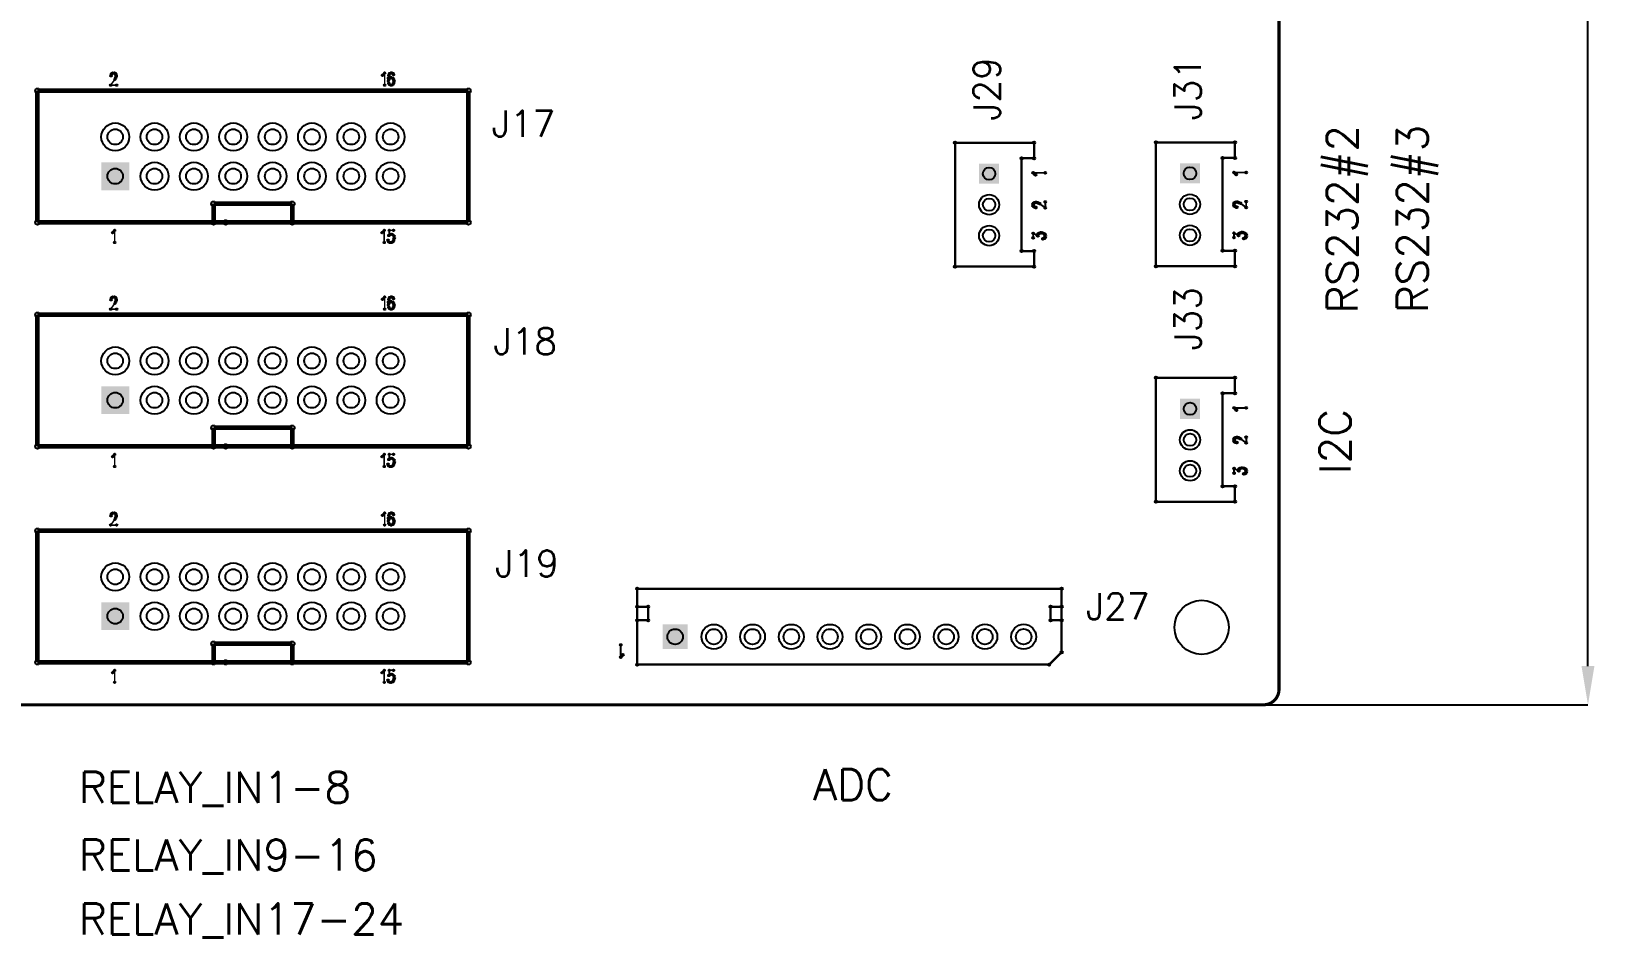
# Model space of a CAD drawing. Header units: millimetres. Extents: x 11 to 248, y 11 to 202.
# Drawn here: x 146 to 248.2, y 11 to 69.5 of the extents above; entities that cross this region are included whole.
import ezdxf

# ---------------------------------------------------------------- set-up
doc = ezdxf.new("R2010")
doc.units = ezdxf.units.MM
doc.layers.add('01_ASYC_GBR', color=7, linetype='Continuous')
doc.layers.add('12_DRL_GB', color=13, linetype='Continuous')
doc.layers.add('DIMENSION', color=3, linetype='Continuous', lineweight=25)
doc.styles.get("Standard").update_dxf_attribs({"font": 'txt.shx'})
doc.dimstyles.get("Standard").update_dxf_attribs({"dimscale": 100, "dimtxt": 2.5, "dimasz": 2.5, "dimexe": 0, "dimexo": 0.5, "dimgap": 1, "dimtad": 0, "dimtoh": 1, "dimdec": 4, "dimzin": 0, "dimdsep": 46, "dimtxsty": 'Standard', "dimcen": 2.5, "dimadec": 0, "dimazin": 0, "dimtfac": 1, "dimtdec": 4, "dimtofl": 0, "dimtmove": 0, "dimatfit": 3, "dimfxl": 1, "dimtolj": 1, "dimtzin": 0, "dimarcsym": 0})

# ---------------------------------------------------------------- blocks, each defined once
blk = doc.blocks.new('SQUARE_34')
blk.add_solid([(0.9, 0.9), (0.9, -0.9), (-0.9, 0.9), (-0.9, -0.9)])
blk = doc.blocks.new('ROUND_35')
blk.add_circle((0, 0), 0.9)
blk = doc.blocks.new('ROUND_11')
blk.add_circle((0, 0), 0.15)
blk = doc.blocks.new('ROUND_13')
blk.add_circle((0, 0), 0.05)
blk = doc.blocks.new('ROUND_167')
blk.add_circle((0, 0), 0.5)
blk = doc.blocks.new('ROUND_38')
blk.add_circle((0, 0), 0.8)
blk = doc.blocks.new('SQUARE_40')
blk.add_solid([(0.8, 0.8), (0.8, -0.8), (-0.8, 0.8), (-0.8, -0.8)])
blk = doc.blocks.new('ROUND_36')
blk.add_circle((0, 0), 0.06)
blk = doc.blocks.new('ROUND_37')
blk.add_circle((0, 0), 0.075)
blk = doc.blocks.new('ROUND_25')
blk.add_circle((0, 0), 0.65)
blk = doc.blocks.new('SQUARE_41')
blk.add_solid([(0.65, 0.65), (0.65, -0.65), (-0.65, 0.65), (-0.65, -0.65)])
blk = doc.blocks.new('ROUND_166')
blk.add_circle((0, 0), 0.4)
blk = doc.blocks.new('ROUND_61')
blk.add_circle((0, 0), 1.75)
blk = doc.blocks.new('ROUND_173')
blk.add_circle((0, 0), 1.75)
blk = doc.blocks.new('*D58')
at = {"layer": 'Defpoints', "color": 0}
for p in [(225.189847, 175.998543), (225.189847, 25.998543), (246.512145, 25.998543)]:
    blk.add_point(p, dxfattribs=at)
at = {"layer": 'DIMENSION', "color": 0, "lineweight": -2}
for p, q in [((225.689847, 175.998543), (246.512145, 175.998543)), ((246.512145, 173.498543), (246.512145, 109.29021)), ((246.512145, 28.498543), (246.512145, 92.706876)), ((225.689847, 25.998543), (246.512145, 25.998543))]:
    blk.add_line(p, q, dxfattribs=at)
at = {"layer": 'DIMENSION', "color": 0}
for points in [[(246.928812, 173.498543), (246.095478, 173.498543), (246.512145, 175.998543)], [(246.095478, 28.498543), (246.928812, 28.498543), (246.512145, 25.998543)]]:
    blk.add_solid(points, dxfattribs=at)
at = {"layer": 'DIMENSION', "color": 0, "insert": (246.512145, 100.998543), "char_height": 2.5, "attachment_point": 5, "rotation": 90}
blk.add_mtext('\\A1;150.0000', dxfattribs=at)

msp = doc.modelspace()

# ---------------------------------------------------------------- linework, layer by layer
at = {"layer": '01_ASYC_GBR'}
for points, const_width in [([(226.565847, 26.998543), (226.565847, 174.998543)], 0.2), ([(151.406415, 66.384952), (151.133695, 66.009952)], 0.1), ([(151.160965, 66.647452), (151.188235, 66.722452)], 0.1), ([(151.160965, 66.609952), (151.160965, 66.647452)], 0.1), ([(151.188235, 66.722452), (151.215505, 66.759952)], 0.1), ([(151.215505, 66.759952), (151.270055, 66.797452)], 0.1), ([(151.270055, 66.797452), (151.379145, 66.797452)], 0.1), ([(151.379145, 66.797452), (151.433695, 66.759952)], 0.1), ([(151.460965, 66.497452), (151.406415, 66.384952)], 0.1), ([(151.433695, 66.759952), (151.460965, 66.722452)], 0.1), ([(151.460965, 66.722452), (151.488235, 66.647452)], 0.1), ([(151.488235, 66.572452), (151.460965, 66.497452)], 0.1), ([(151.488235, 66.647452), (151.488235, 66.572452)], 0.1), ([(168.686415, 66.647452), (168.740965, 66.684952)], 0.1), ([(168.740965, 66.684952), (168.822785, 66.797452)], 0.1), ([(168.822785, 66.797452), (168.822785, 66.009952)], 0.1), ([(169.095505, 66.647452), (169.068235, 66.459952)], 0.1), ([(169.068235, 66.459952), (169.068235, 66.272452)], 0.1), ([(169.095505, 66.384952), (169.068235, 66.272452)], 0.1), ([(169.150055, 66.759952), (169.095505, 66.647452)], 0.1), ([(169.150055, 66.459952), (169.095505, 66.384952)], 0.1), ([(169.231875, 66.797452), (169.150055, 66.759952)], 0.1), ([(169.231875, 66.497452), (169.150055, 66.459952)], 0.1), ([(169.286415, 66.797452), (169.231875, 66.797452)], 0.1), ([(169.259145, 66.497452), (169.231875, 66.497452)], 0.1), ([(169.340965, 66.459952), (169.259145, 66.497452)], 0.1), ([(169.368235, 66.759952), (169.286415, 66.797452)], 0.1), ([(169.395505, 66.384952), (169.340965, 66.459952)], 0.1), ([(169.395505, 66.684952), (169.368235, 66.759952)], 0.1), ([(169.422785, 66.272452), (169.395505, 66.384952)], 0.1), ([(174.229145, 65.648702), (146.409145, 65.648702)], 0.3), ([(146.409145, 65.648702), (146.409145, 57.148702)], 0.3), ([(151.133695, 66.009952), (151.515505, 66.009952)], 0.1), ([(169.068235, 66.272452), (169.095505, 66.122452)], 0.1), ([(169.095505, 66.122452), (169.150055, 66.047452)], 0.1), ([(169.150055, 66.047452), (169.231875, 66.009952)], 0.1), ([(169.231875, 66.009952), (169.259145, 66.009952)], 0.1), ([(169.259145, 66.009952), (169.340965, 66.047452)], 0.1), ([(169.340965, 66.047452), (169.395505, 66.122452)], 0.1), ([(169.395505, 66.122452), (169.422785, 66.234952)], 0.1), ([(169.422785, 66.234952), (169.422785, 66.272452)], 0.1), ([(174.229145, 57.148702), (174.229145, 65.648702)], 0.3), ([(205.64802, 62.292581), (205.64802, 54.292581)], 0.15), ([(210.74802, 62.292581), (205.64802, 62.292581)], 0.15), ([(210.74802, 62.292581), (210.74802, 61.292581)], 0.15), ([(218.618455, 62.31461), (218.618455, 54.31461)], 0.15), ([(223.718455, 62.31461), (218.618455, 62.31461)], 0.15), ([(223.718455, 62.31461), (223.718455, 61.31461)], 0.15), ([(209.94802, 61.292581), (209.94802, 55.292581)], 0.15), ([(209.94802, 61.292581), (210.74802, 61.292581)], 0.15), ([(222.918455, 61.31461), (222.918455, 55.31461)], 0.15), ([(222.918455, 61.31461), (223.718455, 61.31461)], 0.15), ([(210.80177, 60.264401), (210.68927, 60.346221)], 0.12), ([(210.68927, 60.346221), (211.47677, 60.346221)], 0.12), ([(210.83927, 60.209851), (210.80177, 60.264401)], 0.12), ([(223.772205, 60.28643), (223.659705, 60.36825)], 0.12), ([(223.659705, 60.36825), (224.447205, 60.36825)], 0.12), ([(223.809705, 60.23188), (223.772205, 60.28643)], 0.12), ([(162.859145, 58.348702), (157.779145, 58.348702)], 0.3), ([(157.779145, 58.348702), (157.779145, 57.148702)], 0.3), ([(162.859145, 57.148702), (162.859145, 58.348702)], 0.3), ([(210.68927, 58.332581), (210.72677, 58.387131)], 0.12), ([(210.68927, 58.223491), (210.68927, 58.332581)], 0.12), ([(210.72677, 58.168941), (210.68927, 58.223491)], 0.12), ([(210.72677, 58.387131), (210.76427, 58.414401)], 0.12), ([(210.76427, 58.141671), (210.72677, 58.168941)], 0.12), ([(210.76427, 58.414401), (210.83927, 58.441671)], 0.12), ([(210.83927, 58.441671), (210.91427, 58.441671)], 0.12), ([(210.91427, 58.441671), (210.98927, 58.414401)], 0.12), ([(210.98927, 58.414401), (211.10177, 58.359851)], 0.12), ([(211.10177, 58.359851), (211.47677, 58.087131)], 0.12), ([(211.47677, 58.087131), (211.47677, 58.468941)], 0.12), ([(223.659705, 58.35461), (223.697205, 58.40916)], 0.12), ([(223.659705, 58.24552), (223.659705, 58.35461)], 0.12), ([(223.697205, 58.19097), (223.659705, 58.24552)], 0.12), ([(223.697205, 58.40916), (223.734705, 58.43643)], 0.12), ([(223.734705, 58.1637), (223.697205, 58.19097)], 0.12), ([(223.734705, 58.43643), (223.809705, 58.4637)], 0.12), ([(223.809705, 58.13643), (223.734705, 58.1637)], 0.12), ([(223.809705, 58.4637), (223.884705, 58.4637)], 0.12), ([(223.884705, 58.4637), (223.959705, 58.43643)], 0.12), ([(223.959705, 58.43643), (224.072205, 58.38188)], 0.12), ([(224.072205, 58.38188), (224.447205, 58.10916)], 0.12), ([(224.447205, 58.10916), (224.447205, 58.49097)], 0.12), ([(146.409145, 57.148702), (174.229145, 57.148702)], 0.3), ([(157.779145, 57.148702), (158.559145, 57.148702)], 0.3), ([(210.83927, 58.114401), (210.76427, 58.141671)], 0.12), ([(210.87677, 58.114401), (210.83927, 58.114401)], 0.12), ([(223.847205, 58.13643), (223.809705, 58.13643)], 0.12), ([(151.256415, 56.487452), (151.310965, 56.524952)], 0.1), ([(151.310965, 56.524952), (151.392785, 56.637452)], 0.1), ([(151.392785, 56.637452), (151.392785, 55.849952)], 0.1), ([(168.659145, 56.487452), (168.713695, 56.524952)], 0.1), ([(168.713695, 56.524952), (168.795505, 56.637452)], 0.1), ([(168.795505, 56.637452), (168.795505, 55.849952)], 0.1), ([(169.122785, 56.637452), (169.095505, 56.299952)], 0.1), ([(169.095505, 56.299952), (169.122785, 56.337452)], 0.1), ([(169.395505, 56.637452), (169.122785, 56.637452)], 0.1), ([(169.122785, 56.337452), (169.204595, 56.374952)], 0.1), ([(169.204595, 56.374952), (169.286415, 56.374952)], 0.1), ([(169.286415, 56.374952), (169.368235, 56.337452)], 0.1), ([(169.368235, 56.337452), (169.422785, 56.262452)], 0.1), ([(169.422785, 56.262452), (169.450055, 56.149952)], 0.1), ([(169.450055, 56.149952), (169.422785, 56.074952)], 0.1), ([(210.68927, 56.141671), (210.68927, 56.441671)], 0.12), ([(210.68927, 56.441671), (210.98927, 56.278031)], 0.12), ([(210.98927, 56.359851), (211.02677, 56.414401)], 0.12), ([(210.98927, 56.278031), (210.98927, 56.359851)], 0.12), ([(211.02677, 56.414401), (211.06427, 56.441671)], 0.12), ([(211.06427, 56.441671), (211.17677, 56.468941)], 0.12), ([(211.17677, 56.468941), (211.25177, 56.468941)], 0.12), ([(211.25177, 56.468941), (211.36427, 56.441671)], 0.12), ([(211.40177, 56.114401), (211.32677, 56.087131)], 0.12), ([(211.36427, 56.441671), (211.43927, 56.387131)], 0.12), ([(211.43927, 56.141671), (211.40177, 56.114401)], 0.12), ([(211.43927, 56.387131), (211.47677, 56.305311)], 0.12), ([(211.47677, 56.223491), (211.43927, 56.141671)], 0.12), ([(211.47677, 56.305311), (211.47677, 56.223491)], 0.12), ([(223.659705, 56.1637), (223.659705, 56.4637)], 0.12), ([(223.659705, 56.4637), (223.959705, 56.30006)], 0.12), ([(223.959705, 56.38188), (223.997205, 56.43643)], 0.12), ([(223.959705, 56.30006), (223.959705, 56.38188)], 0.12), ([(223.997205, 56.43643), (224.034705, 56.4637)], 0.12), ([(224.034705, 56.4637), (224.147205, 56.49097)], 0.12), ([(224.147205, 56.49097), (224.222205, 56.49097)], 0.12), ([(224.222205, 56.49097), (224.334705, 56.4637)], 0.12), ([(224.372205, 56.13643), (224.297205, 56.10916)], 0.12), ([(224.334705, 56.4637), (224.409705, 56.40916)], 0.12), ([(224.409705, 56.1637), (224.372205, 56.13643)], 0.12), ([(224.409705, 56.40916), (224.447205, 56.32734)], 0.12), ([(224.447205, 56.24552), (224.409705, 56.1637)], 0.12), ([(224.447205, 56.32734), (224.447205, 56.24552)], 0.12), ([(169.068235, 55.924952), (169.040965, 55.999952)], 0.1), ([(169.095505, 55.887452), (169.068235, 55.924952)], 0.1), ([(169.177325, 55.849952), (169.095505, 55.887452)], 0.1), ([(169.259145, 55.849952), (169.177325, 55.849952)], 0.1), ([(169.340965, 55.887452), (169.259145, 55.849952)], 0.1), ([(169.395505, 55.962452), (169.340965, 55.887452)], 0.1), ([(169.422785, 56.074952), (169.395505, 55.962452)], 0.1), ([(210.74802, 55.292581), (209.94802, 55.292581)], 0.15), ([(210.74802, 55.292581), (210.74802, 54.292581)], 0.15), ([(223.718455, 55.31461), (222.918455, 55.31461)], 0.15), ([(223.718455, 55.31461), (223.718455, 54.31461)], 0.15), ([(210.74802, 54.292581), (205.64802, 54.292581)], 0.15), ([(223.718455, 54.31461), (218.618455, 54.31461)], 0.15), ([(151.160965, 52.184843), (151.188235, 52.259843)], 0.1), ([(151.160965, 52.147343), (151.160965, 52.184843)], 0.1), ([(151.188235, 52.259843), (151.215505, 52.297343)], 0.1), ([(151.215505, 52.297343), (151.270055, 52.334843)], 0.1), ([(151.270055, 52.334843), (151.379145, 52.334843)], 0.1), ([(151.379145, 52.334843), (151.433695, 52.297343)], 0.1), ([(151.460965, 52.034843), (151.406415, 51.922343)], 0.1), ([(151.433695, 52.297343), (151.460965, 52.259843)], 0.1), ([(151.460965, 52.259843), (151.488235, 52.184843)], 0.1), ([(151.488235, 52.109843), (151.460965, 52.034843)], 0.1), ([(151.488235, 52.184843), (151.488235, 52.109843)], 0.1), ([(168.686415, 52.184843), (168.740965, 52.222343)], 0.1), ([(168.740965, 52.222343), (168.822785, 52.334843)], 0.1), ([(168.822785, 52.334843), (168.822785, 51.547343)], 0.1), ([(169.095505, 52.184843), (169.068235, 51.997343)], 0.1), ([(169.150055, 52.297343), (169.095505, 52.184843)], 0.1), ([(169.231875, 52.334843), (169.150055, 52.297343)], 0.1), ([(169.231875, 52.034843), (169.150055, 51.997343)], 0.1), ([(169.286415, 52.334843), (169.231875, 52.334843)], 0.1), ([(169.259145, 52.034843), (169.231875, 52.034843)], 0.1), ([(169.340965, 51.997343), (169.259145, 52.034843)], 0.1), ([(169.368235, 52.297343), (169.286415, 52.334843)], 0.1), ([(169.395505, 52.222343), (169.368235, 52.297343)], 0.1), ([(174.229145, 51.186093), (146.409145, 51.186093)], 0.3), ([(146.409145, 51.186093), (146.409145, 42.686093)], 0.3), ([(151.406415, 51.922343), (151.133695, 51.547343)], 0.1), ([(151.133695, 51.547343), (151.515505, 51.547343)], 0.1), ([(169.068235, 51.997343), (169.068235, 51.809843)], 0.1), ([(169.095505, 51.922343), (169.068235, 51.809843)], 0.1), ([(169.068235, 51.809843), (169.095505, 51.659843)], 0.1), ([(169.150055, 51.997343), (169.095505, 51.922343)], 0.1), ([(169.095505, 51.659843), (169.150055, 51.584843)], 0.1), ([(169.150055, 51.584843), (169.231875, 51.547343)], 0.1), ([(169.231875, 51.547343), (169.259145, 51.547343)], 0.1), ([(169.259145, 51.547343), (169.340965, 51.584843)], 0.1), ([(169.395505, 51.922343), (169.340965, 51.997343)], 0.1), ([(169.340965, 51.584843), (169.395505, 51.659843)], 0.1), ([(169.422785, 51.809843), (169.395505, 51.922343)], 0.1), ([(169.395505, 51.659843), (169.422785, 51.772343)], 0.1), ([(169.422785, 51.772343), (169.422785, 51.809843)], 0.1), ([(174.229145, 42.686093), (174.229145, 51.186093)], 0.3), ([(218.621295, 47.112042), (218.621295, 39.112042)], 0.15), ([(223.721295, 47.112042), (218.621295, 47.112042)], 0.15), ([(223.721295, 47.112042), (223.721295, 46.112042)], 0.15), ([(222.921295, 46.112042), (222.921295, 40.112042)], 0.15), ([(222.921295, 46.112042), (223.721295, 46.112042)], 0.15), ([(223.775045, 45.083862), (223.662545, 45.165682)], 0.12), ([(223.662545, 45.165682), (224.450045, 45.165682)], 0.12), ([(223.812545, 45.029312), (223.775045, 45.083862)], 0.12), ([(162.859145, 43.886093), (157.779145, 43.886093)], 0.3), ([(157.779145, 43.886093), (157.779145, 42.686093)], 0.3), ([(162.859145, 42.686093), (162.859145, 43.886093)], 0.3), ([(223.662545, 43.152042), (223.700045, 43.206592)], 0.12), ([(223.662545, 43.042952), (223.662545, 43.152042)], 0.12), ([(223.700045, 42.988402), (223.662545, 43.042952)], 0.12), ([(223.700045, 43.206592), (223.737545, 43.233862)], 0.12), ([(223.737545, 42.961132), (223.700045, 42.988402)], 0.12), ([(223.737545, 43.233862), (223.812545, 43.261132)], 0.12), ([(223.812545, 42.933862), (223.737545, 42.961132)], 0.12), ([(223.812545, 43.261132), (223.887545, 43.261132)], 0.12), ([(223.850045, 42.933862), (223.812545, 42.933862)], 0.12), ([(223.887545, 43.261132), (223.962545, 43.233862)], 0.12), ([(223.962545, 43.233862), (224.075045, 43.179312)], 0.12), ([(224.075045, 43.179312), (224.450045, 42.906592)], 0.12), ([(224.450045, 42.906592), (224.450045, 43.288402)], 0.12), ([(146.409145, 42.686093), (174.229145, 42.686093)], 0.3), ([(151.256415, 42.024843), (151.310965, 42.062343)], 0.1), ([(151.310965, 42.062343), (151.392785, 42.174843)], 0.1), ([(151.392785, 42.174843), (151.392785, 41.387343)], 0.1), ([(157.779145, 42.686093), (158.559145, 42.686093)], 0.3), ([(168.659145, 42.024843), (168.713695, 42.062343)], 0.1), ([(168.713695, 42.062343), (168.795505, 42.174843)], 0.1), ([(168.795505, 42.174843), (168.795505, 41.387343)], 0.1), ([(169.122785, 42.174843), (169.095505, 41.837343)], 0.1), ([(169.095505, 41.837343), (169.122785, 41.874843)], 0.1), ([(169.395505, 42.174843), (169.122785, 42.174843)], 0.1), ([(169.122785, 41.874843), (169.204595, 41.912343)], 0.1), ([(169.204595, 41.912343), (169.286415, 41.912343)], 0.1), ([(169.286415, 41.912343), (169.368235, 41.874843)], 0.1), ([(169.368235, 41.874843), (169.422785, 41.799843)], 0.1), ([(169.068235, 41.462343), (169.040965, 41.537343)], 0.1), ([(169.095505, 41.424843), (169.068235, 41.462343)], 0.1), ([(169.177325, 41.387343), (169.095505, 41.424843)], 0.1), ([(169.259145, 41.387343), (169.177325, 41.387343)], 0.1), ([(169.340965, 41.424843), (169.259145, 41.387343)], 0.1), ([(169.395505, 41.499843), (169.340965, 41.424843)], 0.1), ([(169.422785, 41.612343), (169.395505, 41.499843)], 0.1), ([(169.422785, 41.799843), (169.450055, 41.687343)], 0.1), ([(169.450055, 41.687343), (169.422785, 41.612343)], 0.1), ([(223.662545, 40.961132), (223.662545, 41.261132)], 0.12), ([(223.662545, 41.261132), (223.962545, 41.097492)], 0.12), ([(223.962545, 41.179312), (224.000045, 41.233862)], 0.12), ([(223.962545, 41.097492), (223.962545, 41.179312)], 0.12), ([(224.000045, 41.233862), (224.037545, 41.261132)], 0.12), ([(224.037545, 41.261132), (224.150045, 41.288402)], 0.12), ([(224.150045, 41.288402), (224.225045, 41.288402)], 0.12), ([(224.225045, 41.288402), (224.337545, 41.261132)], 0.12), ([(224.375045, 40.933862), (224.300045, 40.906592)], 0.12), ([(224.337545, 41.261132), (224.412545, 41.206592)], 0.12), ([(224.412545, 40.961132), (224.375045, 40.933862)], 0.12), ([(224.412545, 41.206592), (224.450045, 41.124772)], 0.12), ([(224.450045, 41.042952), (224.412545, 40.961132)], 0.12), ([(224.450045, 41.124772), (224.450045, 41.042952)], 0.12), ([(223.721295, 40.112042), (222.921295, 40.112042)], 0.15), ([(223.721295, 40.112042), (223.721295, 39.112042)], 0.15), ([(223.721295, 39.112042), (218.621295, 39.112042)], 0.15), ([(151.406415, 37.976257), (151.133695, 37.601257)], 0.1), ([(151.160965, 38.238757), (151.188235, 38.313757)], 0.1), ([(151.160965, 38.201257), (151.160965, 38.238757)], 0.1), ([(151.188235, 38.313757), (151.215505, 38.351257)], 0.1), ([(151.215505, 38.351257), (151.270055, 38.388757)], 0.1), ([(151.270055, 38.388757), (151.379145, 38.388757)], 0.1), ([(151.379145, 38.388757), (151.433695, 38.351257)], 0.1), ([(151.460965, 38.088757), (151.406415, 37.976257)], 0.1), ([(151.433695, 38.351257), (151.460965, 38.313757)], 0.1), ([(151.460965, 38.313757), (151.488235, 38.238757)], 0.1), ([(151.488235, 38.163757), (151.460965, 38.088757)], 0.1), ([(151.488235, 38.238757), (151.488235, 38.163757)], 0.1), ([(168.686415, 38.238757), (168.740965, 38.276257)], 0.1), ([(168.740965, 38.276257), (168.822785, 38.388757)], 0.1), ([(168.822785, 38.388757), (168.822785, 37.601257)], 0.1), ([(169.095505, 38.238757), (169.068235, 38.051257)], 0.1), ([(169.068235, 38.051257), (169.068235, 37.863757)], 0.1), ([(169.095505, 37.976257), (169.068235, 37.863757)], 0.1), ([(169.068235, 37.863757), (169.095505, 37.713757)], 0.1), ([(169.150055, 38.351257), (169.095505, 38.238757)], 0.1), ([(169.150055, 38.051257), (169.095505, 37.976257)], 0.1), ([(169.231875, 38.388757), (169.150055, 38.351257)], 0.1), ([(169.231875, 38.088757), (169.150055, 38.051257)], 0.1), ([(169.286415, 38.388757), (169.231875, 38.388757)], 0.1), ([(169.259145, 38.088757), (169.231875, 38.088757)], 0.1), ([(169.340965, 38.051257), (169.259145, 38.088757)], 0.1), ([(169.368235, 38.351257), (169.286415, 38.388757)], 0.1), ([(169.395505, 37.976257), (169.340965, 38.051257)], 0.1), ([(169.395505, 38.276257), (169.368235, 38.351257)], 0.1), ([(169.422785, 37.863757), (169.395505, 37.976257)], 0.1), ([(169.395505, 37.713757), (169.422785, 37.826257)], 0.1), ([(169.422785, 37.826257), (169.422785, 37.863757)], 0.1), ([(174.229145, 37.240007), (146.409145, 37.240007)], 0.3), ([(146.409145, 37.240007), (146.409145, 28.740007)], 0.3), ([(151.133695, 37.601257), (151.515505, 37.601257)], 0.1), ([(169.095505, 37.713757), (169.150055, 37.638757)], 0.1), ([(169.150055, 37.638757), (169.231875, 37.601257)], 0.1), ([(169.231875, 37.601257), (169.259145, 37.601257)], 0.1), ([(169.259145, 37.601257), (169.340965, 37.638757)], 0.1), ([(169.340965, 37.638757), (169.395505, 37.713757)], 0.1), ([(174.229145, 28.740007), (174.229145, 37.240007)], 0.3), ([(185.126847, 33.493195), (212.527167, 33.493975)], 0.15), ([(185.126847, 28.593195), (185.126847, 33.493195)], 0.15), ([(212.527167, 33.493975), (212.527167, 29.393975)], 0.15), ([(185.126847, 31.453195), (185.126847, 32.333195)], 0.15), ([(185.126847, 32.333195), (185.836847, 32.333195)], 0.15), ([(185.836847, 32.333195), (185.836847, 31.453195)], 0.15), ([(211.817167, 31.453975), (211.817167, 32.333975)], 0.15), ([(211.817167, 32.333975), (212.527167, 32.333975)], 0.15), ([(212.527167, 32.333975), (212.527167, 31.453975)], 0.15), ([(185.836847, 31.453195), (185.126847, 31.453195)], 0.15), ([(212.527167, 31.453975), (211.817167, 31.453975)], 0.15), ([(162.859145, 29.940007), (157.779145, 29.940007)], 0.3), ([(157.779145, 29.940007), (157.779145, 28.740007)], 0.3), ([(162.859145, 28.740007), (162.859145, 29.940007)], 0.3), ([(184.063207, 29.074445), (184.063207, 29.861945)], 0.12), ([(146.409145, 28.740007), (174.229145, 28.740007)], 0.3), ([(157.779145, 28.740007), (158.559145, 28.740007)], 0.3), ([(184.145027, 29.186945), (184.063207, 29.074445)], 0.12), ([(184.199577, 29.224445), (184.145027, 29.186945)], 0.12), ([(211.727167, 28.593975), (185.126847, 28.593195)], 0.15), ([(212.527167, 29.393975), (211.727167, 28.593975)], 0.15), ([(151.256415, 28.078757), (151.310965, 28.116257)], 0.1), ([(151.310965, 28.116257), (151.392785, 28.228757)], 0.1), ([(151.392785, 28.228757), (151.392785, 27.441257)], 0.1), ([(168.659145, 28.078757), (168.713695, 28.116257)], 0.1), ([(168.713695, 28.116257), (168.795505, 28.228757)], 0.1), ([(168.795505, 28.228757), (168.795505, 27.441257)], 0.1), ([(169.068235, 27.516257), (169.040965, 27.591257)], 0.1), ([(169.122785, 28.228757), (169.095505, 27.891257)], 0.1), ([(169.095505, 27.891257), (169.122785, 27.928757)], 0.1), ([(169.395505, 28.228757), (169.122785, 28.228757)], 0.1), ([(169.122785, 27.928757), (169.204595, 27.966257)], 0.1), ([(169.204595, 27.966257), (169.286415, 27.966257)], 0.1), ([(169.286415, 27.966257), (169.368235, 27.928757)], 0.1), ([(169.395505, 27.553757), (169.340965, 27.478757)], 0.1), ([(169.368235, 27.928757), (169.422785, 27.853757)], 0.1), ([(169.422785, 27.666257), (169.395505, 27.553757)], 0.1), ([(169.422785, 27.853757), (169.450055, 27.741257)], 0.1), ([(169.450055, 27.741257), (169.422785, 27.666257)], 0.1), ([(169.095505, 27.478757), (169.068235, 27.516257)], 0.1), ([(169.177325, 27.441257), (169.095505, 27.478757)], 0.1), ([(169.259145, 27.441257), (169.177325, 27.441257)], 0.1), ([(169.340965, 27.478757), (169.259145, 27.441257)], 0.1), ([(37.565888, 25.998543), (225.565847, 25.998543)], 0.2)]:
    msp.add_lwpolyline(points, dxfattribs=dict(at, const_width=const_width))
at = {"layer": '01_ASYC_GBR', "const_width": 0.2}
msp.add_lwpolyline([(225.565847, 25.998543, 0.414214), (226.565847, 26.998543)], format="xyb", dxfattribs=at)

# ---------------------------------------------------------------- block references
at = {"layer": '01_ASYC_GBR'}
for name, p, rotation in [('ROUND_13', (151.160965, 66.647452), 360), ('ROUND_13', (151.160965, 66.609952), 360), ('ROUND_13', (151.188235, 66.722452), 360), ('ROUND_13', (151.215505, 66.759952), 360), ('ROUND_13', (151.270055, 66.797452), 360), ('ROUND_13', (151.379145, 66.797452), 360), ('ROUND_13', (151.406415, 66.384952), 360), ('ROUND_13', (151.433695, 66.759952), 360), ('ROUND_13', (151.433695, 66.759952), 360), ('ROUND_13', (151.460965, 66.722452), 360), ('ROUND_13', (151.460965, 66.497452), 360), ('ROUND_13', (151.488235, 66.647452), 360), ('ROUND_13', (151.488235, 66.572452), 360), ('ROUND_13', (168.686415, 66.647452), 360), ('ROUND_13', (168.740965, 66.684952), 360), ('ROUND_13', (168.822785, 66.797452), 360), ('ROUND_13', (169.068235, 66.459952), 360), ('ROUND_13', (169.095505, 66.647452), 360), ('ROUND_13', (169.095505, 66.384952), 360), ('ROUND_13', (169.150055, 66.759952), 360), ('ROUND_13', (169.150055, 66.459952), 360), ('ROUND_13', (169.231875, 66.797452), 360), ('ROUND_13', (169.231875, 66.497452), 360), ('ROUND_13', (169.259145, 66.497452), 360), ('ROUND_13', (169.286415, 66.797452), 360), ('ROUND_13', (169.340965, 66.459952), 360), ('ROUND_13', (169.368235, 66.759952), 360), ('ROUND_13', (169.395505, 66.684952), 360), ('ROUND_13', (169.395505, 66.384952), 360), ('ROUND_11', (146.409145, 65.648702), 360), ('ROUND_13', (151.133695, 66.009952), 360), ('ROUND_13', (151.133695, 66.009952), 360), ('ROUND_13', (151.515505, 66.009952), 360), ('ROUND_13', (168.822785, 66.009952), 360), ('ROUND_13', (169.068235, 66.272452), 360), ('ROUND_13', (169.068235, 66.272452), 360), ('ROUND_13', (169.095505, 66.122452), 360), ('ROUND_13', (169.150055, 66.047452), 360), ('ROUND_13', (169.231875, 66.009952), 360), ('ROUND_13', (169.259145, 66.009952), 360), ('ROUND_13', (169.340965, 66.047452), 360), ('ROUND_13', (169.395505, 66.122452), 360), ('ROUND_13', (169.422785, 66.272452), 360), ('ROUND_13', (169.422785, 66.234952), 360), ('ROUND_11', (174.229145, 65.648702), 360), ('ROUND_11', (174.229145, 65.648702), 360), ('ROUND_35', (151.429145, 62.668702), 360), ('ROUND_35', (153.969145, 62.668702), 360), ('ROUND_35', (156.509145, 62.668702), 360), ('ROUND_35', (159.049145, 62.668702), 360), ('ROUND_35', (161.589145, 62.668702), 360), ('ROUND_35', (164.129145, 62.668702), 360), ('ROUND_35', (166.669145, 62.668702), 360), ('ROUND_35', (169.209145, 62.668702), 360), ('SQUARE_34', (151.429145, 60.128702), 360), ('ROUND_35', (153.969145, 60.128702), 360), ('ROUND_35', (156.509145, 60.128702), 360), ('ROUND_35', (159.049145, 60.128702), 360), ('ROUND_35', (161.589145, 60.128702), 360), ('ROUND_35', (164.129145, 60.128702), 360), ('ROUND_35', (166.669145, 60.128702), 360), ('ROUND_35', (169.209145, 60.128702), 360), ('ROUND_11', (157.779145, 58.348702), 360), ('ROUND_11', (162.859145, 58.348702), 360), ('ROUND_11', (146.409145, 57.148702), 360), ('ROUND_11', (157.779145, 57.148702), 360), ('ROUND_11', (158.559145, 57.148702), 360), ('ROUND_11', (162.859145, 57.148702), 360), ('ROUND_11', (174.229145, 57.148702), 360), ('ROUND_13', (151.256415, 56.487452), 360), ('ROUND_13', (151.310965, 56.524952), 360), ('ROUND_13', (151.392785, 56.637452), 360), ('ROUND_13', (168.659145, 56.487452), 360), ('ROUND_13', (168.713695, 56.524952), 360), ('ROUND_13', (168.713695, 56.524952), 360), ('ROUND_13', (168.795505, 56.637452), 360), ('ROUND_13', (169.095505, 56.299952), 360), ('ROUND_13', (169.122785, 56.637452), 360), ('ROUND_13', (169.122785, 56.337452), 360), ('ROUND_13', (169.204595, 56.374952), 360), ('ROUND_13', (169.204595, 56.374952), 360), ('ROUND_13', (169.286415, 56.374952), 360), ('ROUND_13', (169.368235, 56.337452), 360), ('ROUND_13', (169.395505, 56.637452), 360), ('ROUND_13', (169.422785, 56.262452), 360), ('ROUND_13', (169.450055, 56.149952), 360), ('ROUND_13', (151.392785, 55.849952), 360), ('ROUND_13', (168.795505, 55.849952), 360), ('ROUND_13', (169.040965, 55.999952), 360), ('ROUND_13', (169.068235, 55.924952), 360), ('ROUND_13', (169.095505, 55.887452), 360), ('ROUND_13', (169.177325, 55.849952), 360), ('ROUND_13', (169.259145, 55.849952), 360), ('ROUND_13', (169.340965, 55.887452), 360), ('ROUND_13', (169.395505, 55.962452), 360), ('ROUND_13', (169.422785, 56.074952), 360), ('ROUND_13', (151.160965, 52.184843), 360), ('ROUND_13', (151.160965, 52.147343), 360), ('ROUND_13', (151.188235, 52.259843), 360), ('ROUND_13', (151.215505, 52.297343), 360), ('ROUND_13', (151.270055, 52.334843), 360), ('ROUND_13', (151.379145, 52.334843), 360), ('ROUND_13', (151.433695, 52.297343), 360), ('ROUND_13', (151.433695, 52.297343), 360), ('ROUND_13', (151.460965, 52.259843), 360), ('ROUND_13', (151.460965, 52.034843), 360), ('ROUND_13', (151.488235, 52.184843), 360), ('ROUND_13', (151.488235, 52.109843), 360), ('ROUND_13', (168.686415, 52.184843), 360), ('ROUND_13', (168.740965, 52.222343), 360), ('ROUND_13', (168.822785, 52.334843), 360), ('ROUND_13', (169.095505, 52.184843), 360), ('ROUND_13', (169.150055, 52.297343), 360), ('ROUND_13', (169.231875, 52.334843), 360), ('ROUND_13', (169.231875, 52.034843), 360), ('ROUND_13', (169.259145, 52.034843), 360), ('ROUND_13', (169.286415, 52.334843), 360), ('ROUND_13', (169.368235, 52.297343), 360), ('ROUND_13', (169.395505, 52.222343), 360), ('ROUND_11', (146.409145, 51.186093), 360), ('ROUND_13', (151.133695, 51.547343), 360), ('ROUND_13', (151.133695, 51.547343), 360), ('ROUND_13', (151.406415, 51.922343), 360), ('ROUND_13', (151.515505, 51.547343), 360), ('ROUND_13', (168.822785, 51.547343), 360), ('ROUND_13', (169.068235, 51.997343), 360), ('ROUND_13', (169.068235, 51.809843), 360), ('ROUND_13', (169.068235, 51.809843), 360), ('ROUND_13', (169.095505, 51.922343), 360), ('ROUND_13', (169.095505, 51.659843), 360), ('ROUND_13', (169.150055, 51.997343), 360), ('ROUND_13', (169.150055, 51.584843), 360), ('ROUND_13', (169.231875, 51.547343), 360), ('ROUND_13', (169.259145, 51.547343), 360), ('ROUND_13', (169.340965, 51.997343), 360), ('ROUND_13', (169.340965, 51.584843), 360), ('ROUND_13', (169.395505, 51.922343), 360), ('ROUND_13', (169.395505, 51.659843), 360), ('ROUND_13', (169.422785, 51.809843), 360), ('ROUND_13', (169.422785, 51.772343), 360), ('ROUND_11', (174.229145, 51.186093), 360), ('ROUND_11', (174.229145, 51.186093), 360), ('ROUND_35', (151.429145, 48.206093), 360), ('ROUND_35', (153.969145, 48.206093), 360), ('ROUND_35', (156.509145, 48.206093), 360), ('ROUND_35', (159.049145, 48.206093), 360), ('ROUND_35', (161.589145, 48.206093), 360), ('ROUND_35', (164.129145, 48.206093), 360), ('ROUND_35', (166.669145, 48.206093), 360), ('ROUND_35', (169.209145, 48.206093), 360), ('ROUND_37', (218.621295, 47.112042), 360), ('ROUND_37', (218.621295, 47.112042), 360), ('ROUND_37', (223.721295, 47.112042), 360), ('ROUND_37', (223.721295, 47.112042), 360), ('SQUARE_34', (151.429145, 45.666093), 360), ('ROUND_35', (153.969145, 45.666093), 360), ('ROUND_35', (156.509145, 45.666093), 360), ('ROUND_35', (159.049145, 45.666093), 360), ('ROUND_35', (161.589145, 45.666093), 360), ('ROUND_35', (164.129145, 45.666093), 360), ('ROUND_35', (166.669145, 45.666093), 360), ('ROUND_35', (169.209145, 45.666093), 360), ('ROUND_37', (222.921295, 46.112042), 360), ('ROUND_37', (222.921295, 46.112042), 360), ('ROUND_37', (223.721295, 46.112042), 360), ('ROUND_37', (223.721295, 46.112042), 360), ('SQUARE_41', (220.821295, 45.112042), 360), ('ROUND_36', (223.662545, 45.165682), 360), ('ROUND_36', (223.775045, 45.083862), 360), ('ROUND_36', (223.812545, 45.029312), 360), ('ROUND_36', (224.450045, 45.165682), 360), ('ROUND_11', (157.779145, 43.886093), 360), ('ROUND_11', (162.859145, 43.886093), 360), ('ROUND_25', (220.821295, 43.112042), 360), ('ROUND_36', (223.662545, 43.152042), 360), ('ROUND_36', (223.662545, 43.042952), 360), ('ROUND_36', (223.700045, 43.206592), 360), ('ROUND_36', (223.700045, 43.206592), 360), ('ROUND_36', (223.700045, 42.988402), 360), ('ROUND_36', (223.737545, 43.233862), 360), ('ROUND_36', (223.737545, 42.961132), 360), ('ROUND_36', (223.812545, 43.261132), 360), ('ROUND_36', (223.812545, 42.933862), 360), ('ROUND_36', (223.850045, 42.933862), 360), ('ROUND_36', (223.887545, 43.261132), 360), ('ROUND_36', (223.962545, 43.233862), 360), ('ROUND_36', (224.075045, 43.179312), 360), ('ROUND_36', (224.450045, 43.288402), 360), ('ROUND_36', (224.450045, 42.906592), 360), ('ROUND_36', (224.450045, 42.906592), 360), ('ROUND_11', (146.409145, 42.686093), 360), ('ROUND_13', (151.256415, 42.024843), 360), ('ROUND_13', (151.310965, 42.062343), 360), ('ROUND_13', (151.392785, 42.174843), 360), ('ROUND_11', (157.779145, 42.686093), 360), ('ROUND_11', (158.559145, 42.686093), 360), ('ROUND_11', (162.859145, 42.686093), 360), ('ROUND_13', (168.659145, 42.024843), 360), ('ROUND_13', (168.713695, 42.062343), 360), ('ROUND_13', (168.713695, 42.062343), 360), ('ROUND_13', (168.795505, 42.174843), 360), ('ROUND_13', (169.095505, 41.837343), 360), ('ROUND_13', (169.122785, 42.174843), 360), ('ROUND_13', (169.122785, 41.874843), 360), ('ROUND_13', (169.204595, 41.912343), 360), ('ROUND_13', (169.204595, 41.912343), 360), ('ROUND_13', (169.286415, 41.912343), 360), ('ROUND_13', (169.368235, 41.874843), 360), ('ROUND_13', (169.395505, 42.174843), 360), ('ROUND_11', (174.229145, 42.686093), 360), ('ROUND_13', (151.392785, 41.387343), 360), ('ROUND_13', (168.795505, 41.387343), 360), ('ROUND_13', (169.040965, 41.537343), 360), ('ROUND_13', (169.068235, 41.462343), 360), ('ROUND_13', (169.095505, 41.424843), 360), ('ROUND_13', (169.177325, 41.387343), 360), ('ROUND_13', (169.259145, 41.387343), 360), ('ROUND_13', (169.340965, 41.424843), 360), ('ROUND_13', (169.395505, 41.499843), 360), ('ROUND_13', (169.422785, 41.799843), 360), ('ROUND_13', (169.422785, 41.612343), 360), ('ROUND_13', (169.450055, 41.687343), 360), ('ROUND_25', (220.821295, 41.112042), 360), ('ROUND_36', (223.662545, 41.261132), 360), ('ROUND_36', (223.662545, 40.961132), 360), ('ROUND_36', (223.962545, 41.179312), 360), ('ROUND_36', (223.962545, 41.097492), 360), ('ROUND_36', (223.962545, 41.097492), 360), ('ROUND_36', (224.000045, 41.233862), 360), ('ROUND_36', (224.037545, 41.261132), 360), ('ROUND_36', (224.150045, 41.288402), 360), ('ROUND_36', (224.225045, 41.288402), 360), ('ROUND_36', (224.300045, 40.906592), 360), ('ROUND_36', (224.337545, 41.261132), 360), ('ROUND_36', (224.375045, 40.933862), 360), ('ROUND_36', (224.412545, 41.206592), 360), ('ROUND_36', (224.412545, 41.206592), 360), ('ROUND_36', (224.412545, 40.961132), 360), ('ROUND_36', (224.450045, 41.124772), 360), ('ROUND_36', (224.450045, 41.042952), 360), ('ROUND_37', (222.921295, 40.112042), 360), ('ROUND_37', (222.921295, 40.112042), 360), ('ROUND_37', (223.721295, 40.112042), 360), ('ROUND_37', (223.721295, 40.112042), 360), ('ROUND_37', (218.621295, 39.112042), 360), ('ROUND_37', (218.621295, 39.112042), 360), ('ROUND_37', (223.721295, 39.112042), 360), ('ROUND_37', (223.721295, 39.112042), 360), ('ROUND_13', (151.160965, 38.238757), 360), ('ROUND_13', (151.160965, 38.201257), 360), ('ROUND_13', (151.188235, 38.313757), 360), ('ROUND_13', (151.215505, 38.351257), 360), ('ROUND_13', (151.270055, 38.388757), 360), ('ROUND_13', (151.379145, 38.388757), 360), ('ROUND_13', (151.406415, 37.976257), 360), ('ROUND_13', (151.433695, 38.351257), 360), ('ROUND_13', (151.433695, 38.351257), 360), ('ROUND_13', (151.460965, 38.313757), 360), ('ROUND_13', (151.460965, 38.088757), 360), ('ROUND_13', (151.488235, 38.238757), 360), ('ROUND_13', (151.488235, 38.163757), 360), ('ROUND_13', (168.686415, 38.238757), 360), ('ROUND_13', (168.740965, 38.276257), 360), ('ROUND_13', (168.822785, 38.388757), 360), ('ROUND_13', (169.068235, 38.051257), 360), ('ROUND_13', (169.068235, 37.863757), 360), ('ROUND_13', (169.068235, 37.863757), 360), ('ROUND_13', (169.095505, 38.238757), 360), ('ROUND_13', (169.095505, 37.976257), 360), ('ROUND_13', (169.150055, 38.351257), 360), ('ROUND_13', (169.150055, 38.051257), 360), ('ROUND_13', (169.231875, 38.388757), 360), ('ROUND_13', (169.231875, 38.088757), 360), ('ROUND_13', (169.259145, 38.088757), 360), ('ROUND_13', (169.286415, 38.388757), 360), ('ROUND_13', (169.340965, 38.051257), 360), ('ROUND_13', (169.368235, 38.351257), 360), ('ROUND_13', (169.395505, 38.276257), 360), ('ROUND_13', (169.395505, 37.976257), 360), ('ROUND_13', (169.422785, 37.863757), 360), ('ROUND_13', (169.422785, 37.826257), 360), ('ROUND_11', (146.409145, 37.240007), 360), ('ROUND_13', (151.133695, 37.601257), 360), ('ROUND_13', (151.133695, 37.601257), 360), ('ROUND_13', (151.515505, 37.601257), 360), ('ROUND_13', (168.822785, 37.601257), 360), ('ROUND_13', (169.095505, 37.713757), 360), ('ROUND_13', (169.150055, 37.638757), 360), ('ROUND_13', (169.231875, 37.601257), 360), ('ROUND_13', (169.259145, 37.601257), 360), ('ROUND_13', (169.340965, 37.638757), 360), ('ROUND_13', (169.395505, 37.713757), 360), ('ROUND_11', (174.229145, 37.240007), 360), ('ROUND_11', (174.229145, 37.240007), 360), ('ROUND_35', (151.429145, 34.260007), 360), ('ROUND_35', (153.969145, 34.260007), 360), ('ROUND_35', (156.509145, 34.260007), 360), ('ROUND_35', (159.049145, 34.260007), 360), ('ROUND_35', (161.589145, 34.260007), 360), ('ROUND_35', (164.129145, 34.260007), 360), ('ROUND_35', (166.669145, 34.260007), 360), ('ROUND_35', (169.209145, 34.260007), 360), ('ROUND_37', (185.126847, 33.493195), 180), ('ROUND_37', (212.527167, 33.493975), 180), ('SQUARE_34', (151.429145, 31.720007), 360), ('ROUND_35', (153.969145, 31.720007), 360), ('ROUND_35', (156.509145, 31.720007), 360), ('ROUND_35', (159.049145, 31.720007), 360), ('ROUND_35', (161.589145, 31.720007), 360), ('ROUND_35', (164.129145, 31.720007), 360), ('ROUND_35', (166.669145, 31.720007), 360), ('ROUND_35', (169.209145, 31.720007), 360), ('ROUND_37', (185.126847, 32.333195), 180), ('ROUND_37', (185.836847, 32.333195), 180), ('ROUND_37', (211.817167, 32.333975), 180), ('ROUND_37', (212.527167, 32.333975), 180), ('ROUND_37', (185.126847, 31.453195), 180), ('ROUND_37', (185.836847, 31.453195), 180), ('ROUND_37', (185.836847, 31.453195), 180), ('SQUARE_40', (187.576847, 30.393195), 180), ('ROUND_38', (190.076847, 30.393195), 180), ('ROUND_38', (192.576847, 30.393195), 180), ('ROUND_38', (195.076847, 30.393195), 180), ('ROUND_38', (197.576847, 30.393195), 180), ('ROUND_38', (200.076847, 30.393195), 180), ('ROUND_38', (202.576847, 30.393195), 180), ('ROUND_38', (205.076847, 30.393195), 180), ('ROUND_38', (207.577167, 30.393975), 180), ('ROUND_38', (210.077167, 30.393975), 180), ('ROUND_37', (211.817167, 31.453975), 180), ('ROUND_37', (212.527167, 31.453975), 180), ('ROUND_37', (212.527167, 31.453975), 180), ('ROUND_11', (157.779145, 29.940007), 360), ('ROUND_11', (162.859145, 29.940007), 360), ('ROUND_36', (184.063207, 29.861945), 180), ('ROUND_11', (146.409145, 28.740007), 360), ('ROUND_11', (157.779145, 28.740007), 360), ('ROUND_11', (158.559145, 28.740007), 360), ('ROUND_11', (162.859145, 28.740007), 360), ('ROUND_11', (174.229145, 28.740007), 360), ('ROUND_36', (184.063207, 29.074445), 180), ('ROUND_36', (184.145027, 29.186945), 180), ('ROUND_36', (184.199577, 29.224445), 180), ('ROUND_37', (185.126847, 28.593195), 180), ('ROUND_37', (211.727167, 28.593975), 180), ('ROUND_37', (212.527167, 29.393975), 180), ('ROUND_37', (212.527167, 29.393975), 180), ('ROUND_13', (151.256415, 28.078757), 360), ('ROUND_13', (151.310965, 28.116257), 360), ('ROUND_13', (151.392785, 28.228757), 360), ('ROUND_13', (168.659145, 28.078757), 360), ('ROUND_13', (168.713695, 28.116257), 360), ('ROUND_13', (168.713695, 28.116257), 360), ('ROUND_13', (168.795505, 28.228757), 360), ('ROUND_13', (169.040965, 27.591257), 360), ('ROUND_13', (169.095505, 27.891257), 360), ('ROUND_13', (169.122785, 28.228757), 360), ('ROUND_13', (169.122785, 27.928757), 360), ('ROUND_13', (169.204595, 27.966257), 360), ('ROUND_13', (169.204595, 27.966257), 360), ('ROUND_13', (169.286415, 27.966257), 360), ('ROUND_13', (169.368235, 27.928757), 360), ('ROUND_13', (169.395505, 28.228757), 360), ('ROUND_13', (169.395505, 27.553757), 360), ('ROUND_13', (169.422785, 27.853757), 360), ('ROUND_13', (169.422785, 27.666257), 360), ('ROUND_13', (169.450055, 27.741257), 360), ('ROUND_13', (151.392785, 27.441257), 360), ('ROUND_13', (168.795505, 27.441257), 360), ('ROUND_13', (169.068235, 27.516257), 360), ('ROUND_13', (169.095505, 27.478757), 360), ('ROUND_13', (169.177325, 27.441257), 360), ('ROUND_13', (169.259145, 27.441257), 360), ('ROUND_13', (169.340965, 27.478757), 360)]:
    msp.add_blockref(name, p, dxfattribs=dict(at, rotation=rotation))
for name, p in [('ROUND_37', (205.64802, 62.292581)), ('ROUND_37', (205.64802, 62.292581)), ('ROUND_37', (210.74802, 62.292581)), ('ROUND_37', (210.74802, 62.292581)), ('ROUND_37', (218.618455, 62.31461)), ('ROUND_37', (218.618455, 62.31461)), ('ROUND_37', (223.718455, 62.31461)), ('ROUND_37', (223.718455, 62.31461)), ('ROUND_37', (209.94802, 61.292581)), ('ROUND_37', (209.94802, 61.292581)), ('ROUND_37', (210.74802, 61.292581)), ('ROUND_37', (210.74802, 61.292581)), ('ROUND_37', (222.918455, 61.31461)), ('ROUND_37', (222.918455, 61.31461)), ('ROUND_37', (223.718455, 61.31461)), ('ROUND_37', (223.718455, 61.31461)), ('SQUARE_41', (207.84802, 60.292581)), ('ROUND_36', (210.68927, 60.346221)), ('ROUND_36', (210.80177, 60.264401)), ('ROUND_36', (210.83927, 60.209851)), ('ROUND_36', (211.47677, 60.346221)), ('SQUARE_41', (220.818455, 60.31461)), ('ROUND_36', (223.659705, 60.36825)), ('ROUND_36', (223.772205, 60.28643)), ('ROUND_36', (223.809705, 60.23188)), ('ROUND_36', (224.447205, 60.36825)), ('ROUND_25', (207.84802, 58.292581)), ('ROUND_36', (210.68927, 58.332581)), ('ROUND_36', (210.68927, 58.223491)), ('ROUND_36', (210.72677, 58.387131)), ('ROUND_36', (210.72677, 58.387131)), ('ROUND_36', (210.72677, 58.168941)), ('ROUND_36', (210.76427, 58.414401)), ('ROUND_36', (210.83927, 58.441671)), ('ROUND_36', (210.91427, 58.441671)), ('ROUND_36', (210.98927, 58.414401)), ('ROUND_36', (211.10177, 58.359851)), ('ROUND_36', (211.47677, 58.468941)), ('ROUND_25', (220.818455, 58.31461)), ('ROUND_36', (223.659705, 58.35461)), ('ROUND_36', (223.659705, 58.24552)), ('ROUND_36', (223.697205, 58.40916)), ('ROUND_36', (223.697205, 58.40916)), ('ROUND_36', (223.697205, 58.19097)), ('ROUND_36', (223.734705, 58.43643)), ('ROUND_36', (223.734705, 58.1637)), ('ROUND_36', (223.809705, 58.4637)), ('ROUND_36', (223.884705, 58.4637)), ('ROUND_36', (223.959705, 58.43643)), ('ROUND_36', (224.072205, 58.38188)), ('ROUND_36', (224.447205, 58.49097)), ('ROUND_36', (210.76427, 58.141671)), ('ROUND_36', (210.83927, 58.114401)), ('ROUND_36', (210.87677, 58.114401)), ('ROUND_36', (211.47677, 58.087131)), ('ROUND_36', (211.47677, 58.087131)), ('ROUND_36', (223.809705, 58.13643)), ('ROUND_36', (223.847205, 58.13643)), ('ROUND_36', (224.447205, 58.10916)), ('ROUND_36', (224.447205, 58.10916)), ('ROUND_25', (207.84802, 56.292581)), ('ROUND_36', (210.68927, 56.441671)), ('ROUND_36', (210.68927, 56.141671)), ('ROUND_36', (210.98927, 56.359851)), ('ROUND_36', (210.98927, 56.278031)), ('ROUND_36', (210.98927, 56.278031)), ('ROUND_36', (211.02677, 56.414401)), ('ROUND_36', (211.06427, 56.441671)), ('ROUND_36', (211.17677, 56.468941)), ('ROUND_36', (211.25177, 56.468941)), ('ROUND_36', (211.36427, 56.441671)), ('ROUND_36', (211.40177, 56.114401)), ('ROUND_36', (211.43927, 56.387131)), ('ROUND_36', (211.43927, 56.387131)), ('ROUND_36', (211.43927, 56.141671)), ('ROUND_36', (211.47677, 56.305311)), ('ROUND_36', (211.47677, 56.223491)), ('ROUND_25', (220.818455, 56.31461)), ('ROUND_36', (223.659705, 56.4637)), ('ROUND_36', (223.659705, 56.1637)), ('ROUND_36', (223.959705, 56.38188)), ('ROUND_36', (223.959705, 56.30006)), ('ROUND_36', (223.959705, 56.30006)), ('ROUND_36', (223.997205, 56.43643)), ('ROUND_36', (224.034705, 56.4637)), ('ROUND_36', (224.147205, 56.49097)), ('ROUND_36', (224.222205, 56.49097)), ('ROUND_36', (224.297205, 56.10916)), ('ROUND_36', (224.334705, 56.4637)), ('ROUND_36', (224.372205, 56.13643)), ('ROUND_36', (224.409705, 56.40916)), ('ROUND_36', (224.409705, 56.40916)), ('ROUND_36', (224.409705, 56.1637)), ('ROUND_36', (224.447205, 56.32734)), ('ROUND_36', (224.447205, 56.24552)), ('ROUND_37', (209.94802, 55.292581)), ('ROUND_37', (209.94802, 55.292581)), ('ROUND_37', (210.74802, 55.292581)), ('ROUND_37', (210.74802, 55.292581)), ('ROUND_36', (211.32677, 56.087131)), ('ROUND_37', (222.918455, 55.31461)), ('ROUND_37', (222.918455, 55.31461)), ('ROUND_37', (223.718455, 55.31461)), ('ROUND_37', (223.718455, 55.31461)), ('ROUND_37', (205.64802, 54.292581)), ('ROUND_37', (205.64802, 54.292581)), ('ROUND_37', (210.74802, 54.292581)), ('ROUND_37', (210.74802, 54.292581)), ('ROUND_37', (218.618455, 54.31461)), ('ROUND_37', (218.618455, 54.31461)), ('ROUND_37', (223.718455, 54.31461)), ('ROUND_37', (223.718455, 54.31461)), ('ROUND_61', (221.565847, 30.998543))]:
    msp.add_blockref(name, p, dxfattribs=at)
at = {"layer": '12_DRL_GB'}
for name, p, rotation in [('ROUND_167', (151.428725, 62.668722), 360), ('ROUND_167', (153.968725, 62.668722), 360), ('ROUND_167', (156.508725, 62.668722), 360), ('ROUND_167', (159.048725, 62.668722), 360), ('ROUND_167', (161.588725, 62.668722), 360), ('ROUND_167', (164.128725, 62.668722), 360), ('ROUND_167', (166.668725, 62.668722), 360), ('ROUND_167', (169.208725, 62.668722), 360), ('ROUND_167', (151.428725, 60.128722), 360), ('ROUND_167', (153.968725, 60.128722), 360), ('ROUND_167', (156.508725, 60.128722), 360), ('ROUND_167', (159.048725, 60.128722), 360), ('ROUND_167', (161.588725, 60.128722), 360), ('ROUND_167', (164.128725, 60.128722), 360), ('ROUND_167', (166.668725, 60.128722), 360), ('ROUND_167', (169.208725, 60.128722), 360), ('ROUND_167', (151.428725, 48.206113), 360), ('ROUND_167', (153.968725, 48.206113), 360), ('ROUND_167', (156.508725, 48.206113), 360), ('ROUND_167', (159.048725, 48.206113), 360), ('ROUND_167', (161.588725, 48.206113), 360), ('ROUND_167', (164.128725, 48.206113), 360), ('ROUND_167', (166.668725, 48.206113), 360), ('ROUND_167', (169.208725, 48.206113), 360), ('ROUND_167', (151.428725, 45.666113), 360), ('ROUND_167', (153.968725, 45.666113), 360), ('ROUND_167', (156.508725, 45.666113), 360), ('ROUND_167', (159.048725, 45.666113), 360), ('ROUND_167', (161.588725, 45.666113), 360), ('ROUND_167', (164.128725, 45.666113), 360), ('ROUND_167', (166.668725, 45.666113), 360), ('ROUND_167', (169.208725, 45.666113), 360), ('ROUND_166', (220.821615, 45.111522), 360), ('ROUND_166', (220.821615, 43.112542), 360), ('ROUND_166', (220.821615, 41.111022), 360), ('ROUND_167', (151.428725, 34.260027), 360), ('ROUND_167', (153.968725, 34.260027), 360), ('ROUND_167', (156.508725, 34.260027), 360), ('ROUND_167', (159.048725, 34.260027), 360), ('ROUND_167', (161.588725, 34.260027), 360), ('ROUND_167', (164.128725, 34.260027), 360), ('ROUND_167', (166.668725, 34.260027), 360), ('ROUND_167', (169.208725, 34.260027), 360), ('ROUND_167', (151.428725, 31.720027), 360), ('ROUND_167', (153.968725, 31.720027), 360), ('ROUND_167', (156.508725, 31.720027), 360), ('ROUND_167', (159.048725, 31.720027), 360), ('ROUND_167', (161.588725, 31.720027), 360), ('ROUND_167', (164.128725, 31.720027), 360), ('ROUND_167', (166.668725, 31.720027), 360), ('ROUND_167', (169.208725, 31.720027), 360), ('ROUND_167', (187.577187, 30.392415), 180), ('ROUND_167', (190.076547, 30.392415), 180), ('ROUND_167', (192.575907, 30.392415), 180), ('ROUND_167', (195.077807, 30.392415), 180), ('ROUND_167', (197.577167, 30.392415), 180), ('ROUND_167', (200.076527, 30.392415), 180), ('ROUND_167', (202.575887, 30.392415), 180), ('ROUND_167', (205.077787, 30.392415), 180), ('ROUND_167', (207.576207, 30.393195), 180), ('ROUND_167', (210.078107, 30.393195), 180)]:
    msp.add_blockref(name, p, dxfattribs=dict(at, rotation=rotation))
for name, p in [('ROUND_166', (207.84834, 60.292061)), ('ROUND_166', (220.818775, 60.31409)), ('ROUND_166', (207.84834, 58.293081)), ('ROUND_166', (220.818775, 58.31511)), ('ROUND_166', (207.84834, 56.291561)), ('ROUND_166', (220.818775, 56.31359)), ('ROUND_173', (221.567007, 30.999603))]:
    msp.add_blockref(name, p, dxfattribs=at)

# ---------------------------------------------------------------- texts
at = {"lineweight": 30}
for s, p in [('J29', (208.55554, 63.715841)), ('J31', (221.525975, 63.73787)), ('J33', (221.528815, 48.87965))]:
    msp.add_text(s, height=1.705563, rotation=90, dxfattribs=at).set_placement(p)
for s, p in [('J17', (175.743396, 62.678406)), ('J18', (175.858178, 48.617537)), ('J19', (175.972961, 34.269711)), ('J27', (214.109383, 31.498686))]:
    msp.add_text(s, height=1.705563, dxfattribs=at).set_placement(p)
at = {"lineweight": 15}
for s, p in [('RS232#2', (231.64302, 51.261928)), ('RS232#3', (236.176933, 51.283957)), ('I2C', (231.18673, 40.902259))]:
    msp.add_text(s, height=2, rotation=90, dxfattribs=at).set_placement(p)
for s, p in [('RELAY_IN1-8', (149.085629, 19.664682)), ('ADC', (196.498218, 19.837913)), ('RELAY_IN9-16', (149.085629, 15.302943)), ('RELAY_IN17-24', (149.085629, 11.170769))]:
    msp.add_text(s, height=2, dxfattribs=at).set_placement(p)

# ---------------------------------------------------------------- dimensions: what is measured, and where the dimension line sits
at = {"layer": 'DIMENSION'}
dim = msp.add_linear_dim(base=(246.512145, 25.998543), p1=(225.189847, 175.998543), p2=(225.189847, 25.998543), angle=90, dimstyle='Standard', override={"dimscale": 1, "dimlfac": 1, "dimtxsty": 'Standard', "dimsah": 1, "dimtolj": 1}, dxfattribs=at)
dim.commit()
dim.dimension.update_dxf_attribs({"geometry": '*D58', "text_midpoint": (246.512145, 100.998543), "dimtype": 160})

doc.saveas('drawing.dxf')
